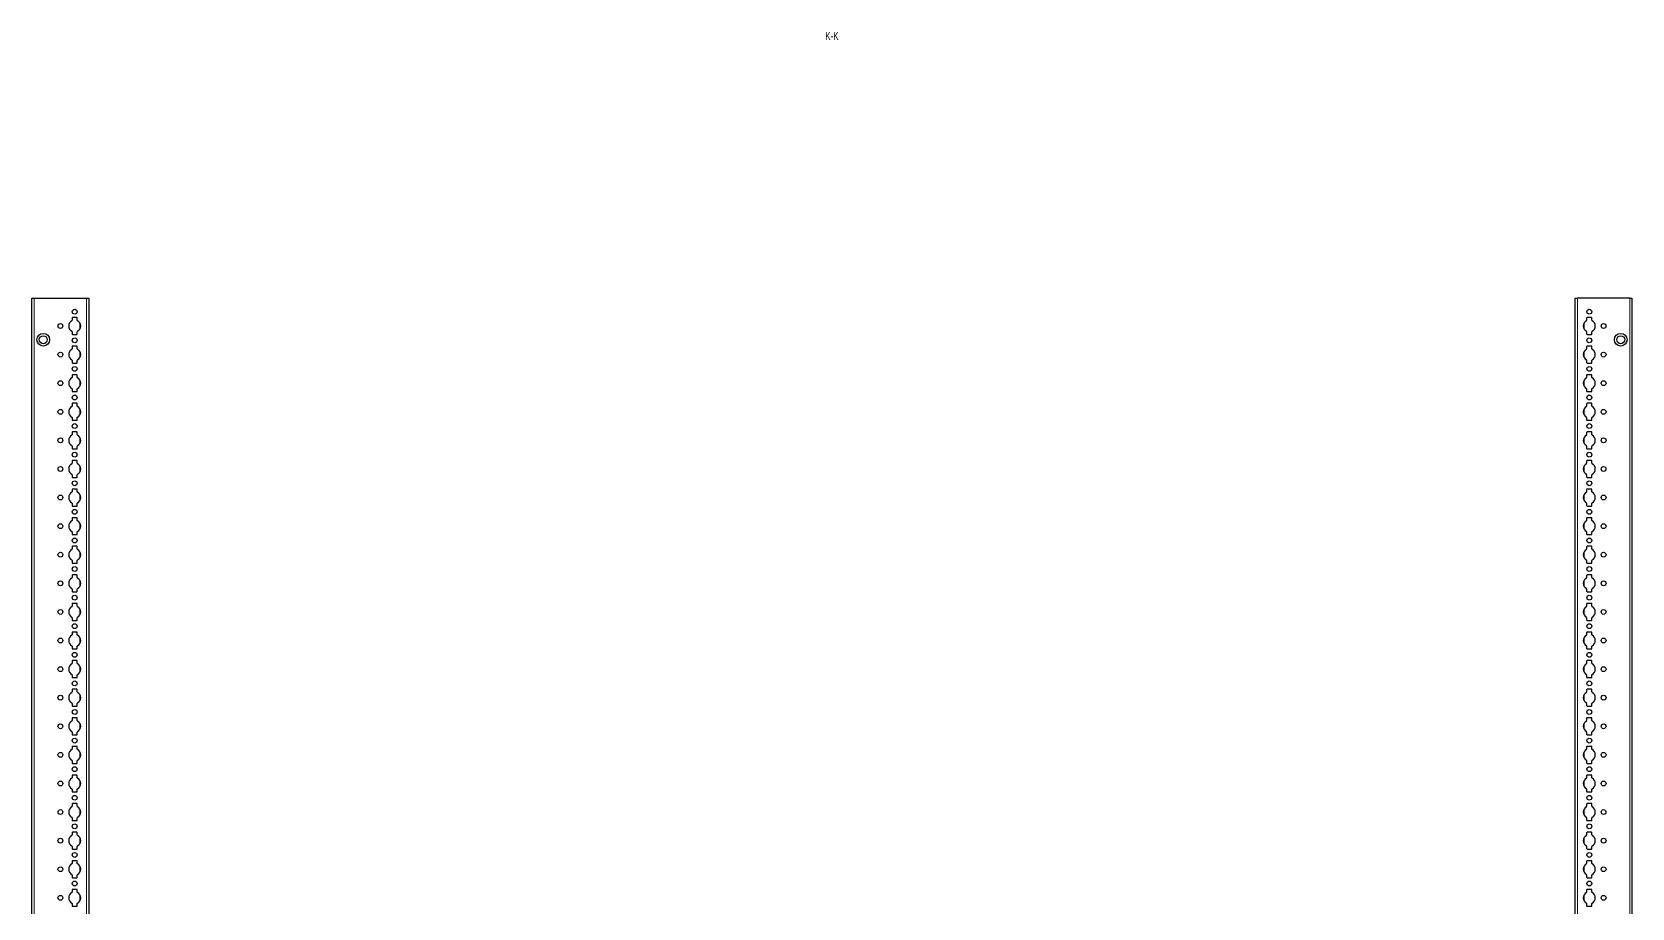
# Model space of a CAD drawing. Header units: millimetres. Extents: x -199 to 4815, y -1847 to 1507.
# Drawn here: x 3415 to 4815, y -86 to 680 of the extents above; entities that cross this region are included whole.
import ezdxf

# ---------------------------------------------------------------- set-up
doc = ezdxf.new("R2010")
doc.units = ezdxf.units.MM
doc.layers.add('FORMAT', color=7, linetype='Continuous')
doc.styles.add('SLDTEXTSTYLE0', font='TXT', dxfattribs={"width": 0.75})

msp = doc.modelspace()

# ---------------------------------------------------------------- linework, layer by layer
at = {"color": 7, "linetype": 'Continuous', "lineweight": 25}
for p, q in [((3415.14, -851.79), (3415.14, 447.21)), ((3415.14, 447.21), (3417.14, 447.21)), ((3417.14, 447.21), (3462.84, 447.21)), ((3462.84, 447.21), (3464.84, 447.21)), ((3464.84, 447.21), (3464.84, -851.79)), ((4764.84, -851.79), (4764.84, 447.21)), ((4764.84, 447.21), (4766.84, 447.21)), ((4812.54, 447.21), (4766.84, 447.21)), ((4812.54, 447.21), (4814.54, 447.21)), ((4814.54, 447.21), (4814.54, -851.79)), ((3450.19, 429.61), (3450.19, 427.73)), ((3454.29, 430.11), (3450.69, 430.11)), ((3454.79, 427.73), (3454.79, 429.61)), ((4774.89, 429.61), (4774.89, 427.73)), ((4778.99, 430.11), (4775.39, 430.11)), ((4779.49, 427.73), (4779.49, 429.61)), ((3450.19, 417.68), (3450.19, 415.81)), ((3450.69, 415.31), (3454.29, 415.31)), ((3454.79, 415.81), (3454.79, 417.68)), ((4774.89, 417.68), (4774.89, 415.81)), ((4775.39, 415.31), (4778.99, 415.31)), ((4779.49, 415.81), (4779.49, 417.68)), ((3450.19, 404.61), (3450.19, 402.73)), ((3450.19, 392.68), (3450.19, 390.81)), ((3454.29, 405.11), (3450.69, 405.11)), ((3454.79, 402.73), (3454.79, 404.61)), ((3454.79, 390.81), (3454.79, 392.68)), ((4774.89, 404.61), (4774.89, 402.73)), ((4774.89, 392.68), (4774.89, 390.81)), ((4778.99, 405.11), (4775.39, 405.11)), ((4779.49, 402.73), (4779.49, 404.61)), ((4779.49, 390.81), (4779.49, 392.68)), ((3450.19, 379.61), (3450.19, 377.73)), ((3450.69, 390.31), (3454.29, 390.31)), ((3454.29, 380.11), (3450.69, 380.11)), ((3454.79, 377.73), (3454.79, 379.61)), ((4774.89, 379.61), (4774.89, 377.73)), ((4775.39, 390.31), (4778.99, 390.31)), ((4778.99, 380.11), (4775.39, 380.11)), ((4779.49, 377.73), (4779.49, 379.61)), ((3450.19, 367.68), (3450.19, 365.81)), ((3450.69, 365.31), (3454.29, 365.31)), ((3454.79, 365.81), (3454.79, 367.68)), ((4774.89, 367.68), (4774.89, 365.81)), ((4775.39, 365.31), (4778.99, 365.31)), ((4779.49, 365.81), (4779.49, 367.68)), ((3450.19, 354.61), (3450.19, 352.73)), ((3454.29, 355.11), (3450.69, 355.11)), ((3454.79, 352.73), (3454.79, 354.61)), ((4774.89, 354.61), (4774.89, 352.73)), ((4778.99, 355.11), (4775.39, 355.11)), ((4779.49, 352.73), (4779.49, 354.61)), ((3450.19, 342.68), (3450.19, 340.81)), ((3450.69, 340.31), (3454.29, 340.31)), ((3454.79, 340.81), (3454.79, 342.68)), ((4774.89, 342.68), (4774.89, 340.81)), ((4775.39, 340.31), (4778.99, 340.31)), ((4779.49, 340.81), (4779.49, 342.68)), ((3450.19, 329.61), (3450.19, 327.73)), ((3454.29, 330.11), (3450.69, 330.11)), ((3454.79, 327.73), (3454.79, 329.61)), ((4774.89, 329.61), (4774.89, 327.73)), ((4778.99, 330.11), (4775.39, 330.11)), ((4779.49, 327.73), (4779.49, 329.61)), ((3450.19, 317.68), (3450.19, 315.81)), ((3450.69, 315.31), (3454.29, 315.31)), ((3454.79, 315.81), (3454.79, 317.68)), ((4774.89, 317.68), (4774.89, 315.81)), ((4775.39, 315.31), (4778.99, 315.31)), ((4779.49, 315.81), (4779.49, 317.68)), ((3450.19, 304.61), (3450.19, 302.73)), ((3454.29, 305.11), (3450.69, 305.11)), ((3454.79, 302.73), (3454.79, 304.61)), ((4774.89, 304.61), (4774.89, 302.73)), ((4778.99, 305.11), (4775.39, 305.11)), ((4779.49, 302.73), (4779.49, 304.61)), ((3450.19, 292.68), (3450.19, 290.81)), ((3450.69, 290.31), (3454.29, 290.31)), ((3454.29, 280.11), (3450.69, 280.11)), ((3454.79, 290.81), (3454.79, 292.68)), ((4774.89, 292.68), (4774.89, 290.81)), ((4775.39, 290.31), (4778.99, 290.31)), ((4778.99, 280.11), (4775.39, 280.11)), ((4779.49, 290.81), (4779.49, 292.68)), ((3450.19, 279.61), (3450.19, 277.73)), ((3450.19, 267.68), (3450.19, 265.81)), ((3454.79, 277.73), (3454.79, 279.61)), ((3454.79, 265.81), (3454.79, 267.68)), ((4774.89, 279.61), (4774.89, 277.73)), ((4774.89, 267.68), (4774.89, 265.81)), ((4779.49, 277.73), (4779.49, 279.61)), ((4779.49, 265.81), (4779.49, 267.68)), ((3450.19, 254.61), (3450.19, 252.73)), ((3450.69, 265.31), (3454.29, 265.31)), ((3454.29, 255.11), (3450.69, 255.11)), ((3454.79, 252.73), (3454.79, 254.61)), ((4774.89, 254.61), (4774.89, 252.73)), ((4775.39, 265.31), (4778.99, 265.31)), ((4778.99, 255.11), (4775.39, 255.11)), ((4779.49, 252.73), (4779.49, 254.61)), ((3450.19, 242.68), (3450.19, 240.81)), ((3450.69, 240.31), (3454.29, 240.31)), ((3454.79, 240.81), (3454.79, 242.68)), ((4774.89, 242.68), (4774.89, 240.81)), ((4775.39, 240.31), (4778.99, 240.31)), ((4779.49, 240.81), (4779.49, 242.68)), ((3450.19, 229.61), (3450.19, 227.73)), ((3454.29, 230.11), (3450.69, 230.11)), ((3454.79, 227.73), (3454.79, 229.61)), ((4774.89, 229.61), (4774.89, 227.73)), ((4778.99, 230.11), (4775.39, 230.11)), ((4779.49, 227.73), (4779.49, 229.61)), ((3450.19, 217.68), (3450.19, 215.81)), ((3450.69, 215.31), (3454.29, 215.31)), ((3454.79, 215.81), (3454.79, 217.68)), ((4774.89, 217.68), (4774.89, 215.81)), ((4775.39, 215.31), (4778.99, 215.31)), ((4779.49, 215.81), (4779.49, 217.68)), ((3450.19, 204.61), (3450.19, 202.73)), ((3454.29, 205.11), (3450.69, 205.11)), ((3454.79, 202.73), (3454.79, 204.61)), ((4774.89, 204.61), (4774.89, 202.73)), ((4778.99, 205.11), (4775.39, 205.11)), ((4779.49, 202.73), (4779.49, 204.61)), ((3450.19, 192.68), (3450.19, 190.81)), ((3450.69, 190.31), (3454.29, 190.31)), ((3454.79, 190.81), (3454.79, 192.68)), ((4774.89, 192.68), (4774.89, 190.81)), ((4775.39, 190.31), (4778.99, 190.31)), ((4779.49, 190.81), (4779.49, 192.68)), ((3450.19, 179.61), (3450.19, 177.73)), ((3454.29, 180.11), (3450.69, 180.11)), ((3454.79, 177.73), (3454.79, 179.61)), ((4774.89, 179.61), (4774.89, 177.73)), ((4778.99, 180.11), (4775.39, 180.11)), ((4779.49, 177.73), (4779.49, 179.61)), ((3450.19, 167.68), (3450.19, 165.81)), ((3450.19, 154.61), (3450.19, 152.73)), ((3450.69, 165.31), (3454.29, 165.31)), ((3454.29, 155.11), (3450.69, 155.11)), ((3454.79, 165.81), (3454.79, 167.68)), ((3454.79, 152.73), (3454.79, 154.61)), ((4774.89, 167.68), (4774.89, 165.81)), ((4774.89, 154.61), (4774.89, 152.73)), ((4775.39, 165.31), (4778.99, 165.31)), ((4778.99, 155.11), (4775.39, 155.11)), ((4779.49, 165.81), (4779.49, 167.68)), ((4779.49, 152.73), (4779.49, 154.61)), ((3450.19, 142.68), (3450.19, 140.81)), ((3450.69, 140.31), (3454.29, 140.31)), ((3454.79, 140.81), (3454.79, 142.68)), ((4774.89, 142.68), (4774.89, 140.81)), ((4775.39, 140.31), (4778.99, 140.31)), ((4779.49, 140.81), (4779.49, 142.68)), ((3450.19, 129.61), (3450.19, 127.73)), ((3454.29, 130.11), (3450.69, 130.11)), ((3454.79, 127.73), (3454.79, 129.61)), ((4774.89, 129.61), (4774.89, 127.73)), ((4778.99, 130.11), (4775.39, 130.11)), ((4779.49, 127.73), (4779.49, 129.61)), ((3450.19, 117.68), (3450.19, 115.81)), ((3450.69, 115.31), (3454.29, 115.31)), ((3454.79, 115.81), (3454.79, 117.68)), ((4774.89, 117.68), (4774.89, 115.81)), ((4775.39, 115.31), (4778.99, 115.31)), ((4779.49, 115.81), (4779.49, 117.68)), ((3450.19, 104.61), (3450.19, 102.73)), ((3454.29, 105.11), (3450.69, 105.11)), ((3454.79, 102.73), (3454.79, 104.61)), ((4774.89, 104.61), (4774.89, 102.73)), ((4778.99, 105.11), (4775.39, 105.11)), ((4779.49, 102.73), (4779.49, 104.61)), ((3450.19, 92.68), (3450.19, 90.81)), ((3450.69, 90.31), (3454.29, 90.31)), ((3454.79, 90.81), (3454.79, 92.68)), ((4774.89, 92.68), (4774.89, 90.81)), ((4775.39, 90.31), (4778.99, 90.31)), ((4779.49, 90.81), (4779.49, 92.68)), ((3450.19, 79.61), (3450.19, 77.73)), ((3454.29, 80.11), (3450.69, 80.11)), ((3454.79, 77.73), (3454.79, 79.61)), ((4774.89, 79.61), (4774.89, 77.73)), ((4778.99, 80.11), (4775.39, 80.11)), ((4779.49, 77.73), (4779.49, 79.61)), ((3450.19, 67.68), (3450.19, 65.81)), ((3450.69, 65.31), (3454.29, 65.31)), ((3454.79, 65.81), (3454.79, 67.68)), ((4774.89, 67.68), (4774.89, 65.81)), ((4775.39, 65.31), (4778.99, 65.31)), ((4779.49, 65.81), (4779.49, 67.68)), ((3450.19, 54.61), (3450.19, 52.73)), ((3450.19, 42.68), (3450.19, 40.81)), ((3454.29, 55.11), (3450.69, 55.11)), ((3454.79, 52.73), (3454.79, 54.61)), ((3454.79, 40.81), (3454.79, 42.68)), ((4774.89, 54.61), (4774.89, 52.73)), ((4774.89, 42.68), (4774.89, 40.81)), ((4778.99, 55.11), (4775.39, 55.11)), ((4779.49, 52.73), (4779.49, 54.61)), ((4779.49, 40.81), (4779.49, 42.68)), ((3450.19, 29.61), (3450.19, 27.73)), ((3450.69, 40.31), (3454.29, 40.31)), ((3454.29, 30.11), (3450.69, 30.11)), ((3454.79, 27.73), (3454.79, 29.61)), ((4774.89, 29.61), (4774.89, 27.73)), ((4775.39, 40.31), (4778.99, 40.31)), ((4778.99, 30.11), (4775.39, 30.11)), ((4779.49, 27.73), (4779.49, 29.61)), ((3450.19, 17.68), (3450.19, 15.81)), ((3450.69, 15.31), (3454.29, 15.31)), ((3454.79, 15.81), (3454.79, 17.68)), ((4774.89, 17.68), (4774.89, 15.81)), ((4775.39, 15.31), (4778.99, 15.31)), ((4779.49, 15.81), (4779.49, 17.68)), ((3450.19, 4.61), (3450.19, 2.73)), ((3454.29, 5.11), (3450.69, 5.11)), ((3454.79, 2.73), (3454.79, 4.61)), ((4774.89, 4.61), (4774.89, 2.73)), ((4778.99, 5.11), (4775.39, 5.11)), ((4779.49, 2.73), (4779.49, 4.61)), ((3450.19, -7.32), (3450.19, -9.19)), ((3450.69, -9.69), (3454.29, -9.69)), ((3454.79, -9.19), (3454.79, -7.32)), ((4774.89, -7.32), (4774.89, -9.19)), ((4775.39, -9.69), (4778.99, -9.69)), ((4779.49, -9.19), (4779.49, -7.32)), ((3450.19, -20.39), (3450.19, -22.27)), ((3454.29, -19.89), (3450.69, -19.89)), ((3454.79, -22.27), (3454.79, -20.39)), ((4774.89, -20.39), (4774.89, -22.27)), ((4778.99, -19.89), (4775.39, -19.89)), ((4779.49, -22.27), (4779.49, -20.39)), ((3450.19, -32.32), (3450.19, -34.19)), ((3450.69, -34.69), (3454.29, -34.69)), ((3454.79, -34.19), (3454.79, -32.32)), ((4774.89, -32.32), (4774.89, -34.19)), ((4775.39, -34.69), (4778.99, -34.69)), ((4779.49, -34.19), (4779.49, -32.32)), ((3450.19, -45.39), (3450.19, -47.27)), ((3454.29, -44.89), (3450.69, -44.89)), ((3454.79, -47.27), (3454.79, -45.39)), ((4774.89, -45.39), (4774.89, -47.27)), ((4778.99, -44.89), (4775.39, -44.89)), ((4779.49, -47.27), (4779.49, -45.39)), ((3450.19, -57.32), (3450.19, -59.19)), ((3450.69, -59.69), (3454.29, -59.69)), ((3454.29, -69.89), (3450.69, -69.89)), ((3454.79, -59.19), (3454.79, -57.32)), ((4774.89, -57.32), (4774.89, -59.19)), ((4775.39, -59.69), (4778.99, -59.69)), ((4778.99, -69.89), (4775.39, -69.89)), ((4779.49, -59.19), (4779.49, -57.32)), ((3450.19, -70.39), (3450.19, -72.27)), ((3450.19, -82.32), (3450.19, -84.19)), ((3454.79, -72.27), (3454.79, -70.39)), ((3454.79, -84.19), (3454.79, -82.32)), ((4774.89, -70.39), (4774.89, -72.27)), ((4774.89, -82.32), (4774.89, -84.19)), ((4779.49, -72.27), (4779.49, -70.39)), ((4779.49, -84.19), (4779.49, -82.32)), ((3450.69, -84.69), (3454.29, -84.69)), ((4775.39, -84.69), (4778.99, -84.69))]:
    msp.add_line(p, q, dxfattribs=at)
at = {"color": 8, "linetype": 'Continuous', "lineweight": 18}
for p, q in [((3417.14, 447.21), (3417.14, -851.79)), ((3462.84, -851.79), (3462.84, 447.21)), ((4766.84, 447.21), (4766.84, -851.79)), ((4812.54, -851.79), (4812.54, 447.21)), ((3456.99, 420), (3456.99, 425.41)), ((4772.69, 425.41), (4772.69, 420)), ((3456.99, 395), (3456.99, 400.41)), ((4772.69, 400.41), (4772.69, 395)), ((3456.99, 370), (3456.99, 375.41)), ((4772.69, 375.41), (4772.69, 370)), ((3456.99, 345), (3456.99, 350.41)), ((4772.69, 350.41), (4772.69, 345)), ((3456.99, 320), (3456.99, 325.41)), ((4772.69, 325.41), (4772.69, 320)), ((3456.99, 295), (3456.99, 300.41)), ((4772.69, 300.41), (4772.69, 295)), ((3456.99, 270), (3456.99, 275.41)), ((4772.69, 275.41), (4772.69, 270)), ((3456.99, 245), (3456.99, 250.41)), ((4772.69, 250.41), (4772.69, 245)), ((3456.99, 220), (3456.99, 225.41)), ((4772.69, 225.41), (4772.69, 220)), ((3456.99, 195), (3456.99, 200.41)), ((4772.69, 200.41), (4772.69, 195)), ((3456.99, 170), (3456.99, 175.41)), ((4772.69, 175.41), (4772.69, 170)), ((3456.99, 145), (3456.99, 150.41)), ((4772.69, 150.41), (4772.69, 145)), ((3456.99, 120), (3456.99, 125.41)), ((4772.69, 125.41), (4772.69, 120)), ((3456.99, 95), (3456.99, 100.41)), ((4772.69, 100.41), (4772.69, 95)), ((3456.99, 70), (3456.99, 75.41)), ((4772.69, 75.41), (4772.69, 70)), ((3456.99, 45), (3456.99, 50.41)), ((4772.69, 50.41), (4772.69, 45)), ((3456.99, 20), (3456.99, 25.41)), ((4772.69, 25.41), (4772.69, 20)), ((3456.99, -5), (3456.99, 0.41)), ((4772.69, 0.41), (4772.69, -5)), ((3456.99, -30), (3456.99, -24.59)), ((4772.69, -24.59), (4772.69, -30)), ((3456.99, -55), (3456.99, -49.59)), ((4772.69, -49.59), (4772.69, -55)), ((3456.99, -80), (3456.99, -74.59)), ((4772.69, -74.59), (4772.69, -80))]:
    msp.add_line(p, q, dxfattribs=at)
at = {"color": 7, "linetype": 'Continuous', "lineweight": 25}
for centre, radius in [((3452.49, 435.21), 2.12), ((4777.19, 435.21), 2.12), ((3439.99, 422.71), 2.12), ((4789.69, 422.71), 2.12), ((3424.99, 410.71), 5.5), ((3424.99, 410.71), 3.5), ((3452.49, 410.21), 2.12), ((4777.19, 410.21), 2.12), ((4804.69, 410.71), 5.5), ((4804.69, 410.71), 3.5), ((3439.99, 397.71), 2.12), ((4789.69, 397.71), 2.12), ((3452.49, 385.21), 2.12), ((4777.19, 385.21), 2.12), ((3439.99, 372.71), 2.12), ((4789.69, 372.71), 2.12), ((3452.49, 360.21), 2.12), ((4777.19, 360.21), 2.12), ((3439.99, 347.71), 2.12), ((3452.49, 335.21), 2.12), ((4777.19, 335.21), 2.12), ((4789.69, 347.71), 2.12), ((3439.99, 322.71), 2.12), ((4789.69, 322.71), 2.12), ((3452.49, 310.21), 2.12), ((4777.19, 310.21), 2.12), ((3439.99, 297.71), 2.12), ((4789.69, 297.71), 2.12), ((3452.49, 285.21), 2.12), ((4777.19, 285.21), 2.12), ((3439.99, 272.71), 2.12), ((4789.69, 272.71), 2.12), ((3452.49, 260.21), 2.12), ((4777.19, 260.21), 2.12), ((3439.99, 247.71), 2.12), ((4789.69, 247.71), 2.12), ((3439.99, 222.71), 2.12), ((3452.49, 235.21), 2.12), ((4777.19, 235.21), 2.12), ((4789.69, 222.71), 2.12), ((3452.49, 210.21), 2.12), ((4777.19, 210.21), 2.12), ((3439.99, 197.71), 2.12), ((4789.69, 197.71), 2.12), ((3452.49, 185.21), 2.12), ((4777.19, 185.21), 2.12), ((3439.99, 172.71), 2.12), ((4789.69, 172.71), 2.12), ((3452.49, 160.21), 2.12), ((4777.19, 160.21), 2.12), ((3439.99, 147.71), 2.12), ((4789.69, 147.71), 2.12), ((3452.49, 135.21), 2.12), ((4777.19, 135.21), 2.12), ((3439.99, 122.71), 2.12), ((3452.49, 110.21), 2.12), ((4777.19, 110.21), 2.12), ((4789.69, 122.71), 2.12), ((3439.99, 97.71), 2.12), ((4789.69, 97.71), 2.12), ((3452.49, 85.21), 2.12), ((4777.19, 85.21), 2.12), ((3439.99, 72.71), 2.12), ((4789.69, 72.71), 2.12), ((3452.49, 60.21), 2.12), ((4777.19, 60.21), 2.12), ((3439.99, 47.71), 2.12), ((4789.69, 47.71), 2.12), ((3452.49, 35.21), 2.12), ((4777.19, 35.21), 2.12), ((3439.99, 22.71), 2.12), ((4789.69, 22.71), 2.12), ((3452.49, 10.21), 2.12), ((4777.19, 10.21), 2.12), ((3439.99, -2.29), 2.12), ((3452.49, -14.79), 2.12), ((4777.19, -14.79), 2.12), ((4789.69, -2.29), 2.12), ((3439.99, -27.29), 2.12), ((4789.69, -27.29), 2.12), ((3452.49, -39.79), 2.12), ((4777.19, -39.79), 2.12), ((3439.99, -52.29), 2.12), ((4789.69, -52.29), 2.12), ((3452.49, -64.79), 2.12), ((4777.19, -64.79), 2.12), ((3439.99, -77.29), 2.12), ((4789.69, -77.29), 2.12)]:
    msp.add_circle(centre, radius, dxfattribs=at)
for centre, radius, start, end in [((3452.49, 422.71), 5.25, 119.14074, 240.85926), ((3449.69, 427.73), 0.5, 299.14074, 0), ((3450.69, 429.61), 0.5, 90, 180), ((3454.29, 429.61), 0.5, 0, 90), ((3455.29, 427.73), 0.5, 180, 240.85926), ((3452.49, 422.71), 5.25, 299.14074, 60.85926), ((4777.19, 422.71), 5.25, 119.14074, 240.85926), ((4774.39, 427.73), 0.5, 299.14074, 0), ((4775.39, 429.61), 0.5, 90, 180), ((4778.99, 429.61), 0.5, 360, 90), ((4779.99, 427.73), 0.5, 180, 240.85926), ((4777.19, 422.71), 5.25, 299.14074, 60.85926), ((3449.69, 417.68), 0.5, 0, 60.85926), ((3450.69, 415.81), 0.5, 180, 270), ((3454.29, 415.81), 0.5, 270, 0), ((3455.29, 417.68), 0.5, 119.14074, 180), ((4774.39, 417.68), 0.5, 0, 60.85926), ((4775.39, 415.81), 0.5, 180, 270), ((4778.99, 415.81), 0.5, 270, 0), ((4779.99, 417.68), 0.5, 119.14074, 180), ((3452.49, 397.71), 5.25, 119.14074, 240.85926), ((3449.69, 402.73), 0.5, 299.14074, 0), ((3449.69, 392.68), 0.5, 0, 60.85926), ((3450.69, 404.61), 0.5, 90, 180), ((3454.29, 404.61), 0.5, 0, 90), ((3455.29, 402.73), 0.5, 180, 240.85926), ((3455.29, 392.68), 0.5, 119.14074, 180), ((3452.49, 397.71), 5.25, 299.14074, 60.85926), ((4777.19, 397.71), 5.25, 119.14074, 240.85926), ((4774.39, 402.73), 0.5, 299.14074, 0), ((4774.39, 392.68), 0.5, 0, 60.85926), ((4775.39, 404.61), 0.5, 90, 180), ((4778.99, 404.61), 0.5, 0, 90), ((4779.99, 402.73), 0.5, 180, 240.85926), ((4779.99, 392.68), 0.5, 119.14074, 180), ((4777.19, 397.71), 5.25, 299.14074, 60.85926), ((3450.69, 390.81), 0.5, 180, 270), ((3450.69, 379.61), 0.5, 90, 180), ((3454.29, 390.81), 0.5, 270, 0), ((3454.29, 379.61), 0.5, 0, 90), ((4775.39, 390.81), 0.5, 180, 270), ((4775.39, 379.61), 0.5, 90, 180), ((4778.99, 390.81), 0.5, 270, 0), ((4778.99, 379.61), 0.5, 0, 90), ((3452.49, 372.71), 5.25, 119.14074, 240.85926), ((3449.69, 377.73), 0.5, 299.14074, 0), ((3449.69, 367.68), 0.5, 0, 60.85926), ((3450.69, 365.81), 0.5, 180, 270), ((3454.29, 365.81), 0.5, 270, 0), ((3455.29, 377.73), 0.5, 180, 240.85926), ((3455.29, 367.68), 0.5, 119.14074, 180), ((3452.49, 372.71), 5.25, 299.14074, 60.85926), ((4777.19, 372.71), 5.25, 119.14074, 240.85926), ((4774.39, 377.73), 0.5, 299.14074, 0), ((4774.39, 367.68), 0.5, 0, 60.85926), ((4775.39, 365.81), 0.5, 180, 270), ((4778.99, 365.81), 0.5, 270, 0), ((4779.99, 377.73), 0.5, 180, 240.85926), ((4779.99, 367.68), 0.5, 119.14074, 180), ((4777.19, 372.71), 5.25, 299.14074, 60.85926), ((3452.49, 347.71), 5.25, 119.14074, 240.85926), ((3449.69, 352.73), 0.5, 299.14074, 0), ((3450.69, 354.61), 0.5, 90, 180), ((3454.29, 354.61), 0.5, 0, 90), ((3455.29, 352.73), 0.5, 180, 240.85926), ((3452.49, 347.71), 5.25, 299.14074, 60.85926), ((4777.19, 347.71), 5.25, 119.14074, 240.85926), ((4774.39, 352.73), 0.5, 299.14074, 0), ((4775.39, 354.61), 0.5, 90, 180), ((4778.99, 354.61), 0.5, 0, 90), ((4779.99, 352.73), 0.5, 180, 240.85926), ((4777.19, 347.71), 5.25, 299.14074, 60.85926), ((3449.69, 342.68), 0.5, 0, 60.85926), ((3450.69, 340.81), 0.5, 180, 270), ((3454.29, 340.81), 0.5, 270, 0), ((3455.29, 342.68), 0.5, 119.14074, 180), ((4774.39, 342.68), 0.5, 0, 60.85926), ((4775.39, 340.81), 0.5, 180, 270), ((4778.99, 340.81), 0.5, 270, 0), ((4779.99, 342.68), 0.5, 119.14074, 180), ((3452.49, 322.71), 5.25, 119.14074, 240.85926), ((3449.69, 327.73), 0.5, 299.14074, 0), ((3450.69, 329.61), 0.5, 90, 180), ((3454.29, 329.61), 0.5, 0, 90), ((3455.29, 327.73), 0.5, 180, 240.85926), ((3452.49, 322.71), 5.25, 299.14074, 60.85926), ((4777.19, 322.71), 5.25, 119.14074, 240.85926), ((4774.39, 327.73), 0.5, 299.14074, 0), ((4775.39, 329.61), 0.5, 90, 180), ((4778.99, 329.61), 0.5, 0, 90), ((4779.99, 327.73), 0.5, 180, 240.85926), ((4777.19, 322.71), 5.25, 299.14074, 60.85926), ((3449.69, 317.68), 0.5, 0, 60.85926), ((3450.69, 315.81), 0.5, 180, 270), ((3454.29, 315.81), 0.5, 270, 0), ((3455.29, 317.68), 0.5, 119.14074, 180), ((4774.39, 317.68), 0.5, 0, 60.85926), ((4775.39, 315.81), 0.5, 180, 270), ((4778.99, 315.81), 0.5, 270, 0), ((4779.99, 317.68), 0.5, 119.14074, 180), ((3452.49, 297.71), 5.25, 119.14074, 240.85926), ((3449.69, 302.73), 0.5, 299.14074, 0), ((3450.69, 304.61), 0.5, 90, 180), ((3454.29, 304.61), 0.5, 0, 90), ((3455.29, 302.73), 0.5, 180, 240.85926), ((3452.49, 297.71), 5.25, 299.14074, 60.85926), ((4777.19, 297.71), 5.25, 119.14074, 240.85926), ((4774.39, 302.73), 0.5, 299.14074, 0), ((4775.39, 304.61), 0.5, 90, 180), ((4778.99, 304.61), 0.5, 0, 90), ((4779.99, 302.73), 0.5, 180, 240.85926), ((4777.19, 297.71), 5.25, 299.14074, 60.85926), ((3449.69, 292.68), 0.5, 0, 60.85926), ((3450.69, 290.81), 0.5, 180, 270), ((3450.69, 279.61), 0.5, 90, 180), ((3454.29, 290.81), 0.5, 270, 0), ((3454.29, 279.61), 0.5, 0, 90), ((3455.29, 292.68), 0.5, 119.14074, 180), ((4774.39, 292.68), 0.5, 0, 60.85926), ((4775.39, 290.81), 0.5, 180, 270), ((4775.39, 279.61), 0.5, 90, 180), ((4778.99, 290.81), 0.5, 270, 0), ((4778.99, 279.61), 0.5, 0, 90), ((4779.99, 292.68), 0.5, 119.14074, 180), ((3452.49, 272.71), 5.25, 119.14074, 240.85926), ((3449.69, 277.73), 0.5, 299.14074, 0), ((3449.69, 267.68), 0.5, 0, 60.85926), ((3455.29, 277.73), 0.5, 180, 240.85926), ((3455.29, 267.68), 0.5, 119.14074, 180), ((3452.49, 272.71), 5.25, 299.14074, 60.85926), ((4777.19, 272.71), 5.25, 119.14074, 240.85926), ((4774.39, 277.73), 0.5, 299.14074, 0), ((4774.39, 267.68), 0.5, 0, 60.85926), ((4779.99, 277.73), 0.5, 180, 240.85926), ((4779.99, 267.68), 0.5, 119.14074, 180), ((4777.19, 272.71), 5.25, 299.14074, 60.85926), ((3452.49, 247.71), 5.25, 119.14074, 240.85926), ((3449.69, 252.73), 0.5, 299.14074, 0), ((3450.69, 265.81), 0.5, 180, 270), ((3450.69, 254.61), 0.5, 90, 180), ((3454.29, 265.81), 0.5, 270, 0), ((3454.29, 254.61), 0.5, 0, 90), ((3455.29, 252.73), 0.5, 180, 240.85926), ((3452.49, 247.71), 5.25, 299.14074, 60.85926), ((4777.19, 247.71), 5.25, 119.14074, 240.85926), ((4774.39, 252.73), 0.5, 299.14074, 0), ((4775.39, 265.81), 0.5, 180, 270), ((4775.39, 254.61), 0.5, 90, 180), ((4778.99, 265.81), 0.5, 270, 0), ((4778.99, 254.61), 0.5, 0, 90), ((4779.99, 252.73), 0.5, 180, 240.85926), ((4777.19, 247.71), 5.25, 299.14074, 60.85926), ((3449.69, 242.68), 0.5, 0, 60.85926), ((3450.69, 240.81), 0.5, 180, 270), ((3454.29, 240.81), 0.5, 270, 0), ((3455.29, 242.68), 0.5, 119.14074, 180), ((4774.39, 242.68), 0.5, 0, 60.85926), ((4775.39, 240.81), 0.5, 180, 270), ((4778.99, 240.81), 0.5, 270, 0), ((4779.99, 242.68), 0.5, 119.14074, 180), ((3452.49, 222.71), 5.25, 119.14074, 240.85926), ((3449.69, 227.73), 0.5, 299.14074, 0), ((3450.69, 229.61), 0.5, 90, 180), ((3454.29, 229.61), 0.5, 0, 90), ((3455.29, 227.73), 0.5, 180, 240.85926), ((3452.49, 222.71), 5.25, 299.14074, 60.85926), ((4777.19, 222.71), 5.25, 119.14074, 240.85926), ((4774.39, 227.73), 0.5, 299.14074, 0), ((4775.39, 229.61), 0.5, 90, 180), ((4778.99, 229.61), 0.5, 0, 90), ((4779.99, 227.73), 0.5, 180, 240.85926), ((4777.19, 222.71), 5.25, 299.14074, 60.85926), ((3449.69, 217.68), 0.5, 0, 60.85926), ((3450.69, 215.81), 0.5, 180, 270), ((3454.29, 215.81), 0.5, 270, 0), ((3455.29, 217.68), 0.5, 119.14074, 180), ((4774.39, 217.68), 0.5, 0, 60.85926), ((4775.39, 215.81), 0.5, 180, 270), ((4778.99, 215.81), 0.5, 270, 0), ((4779.99, 217.68), 0.5, 119.14074, 180), ((3452.49, 197.71), 5.25, 119.14074, 240.85926), ((3449.69, 202.73), 0.5, 299.14074, 0), ((3450.69, 204.61), 0.5, 90, 180), ((3454.29, 204.61), 0.5, 0, 90), ((3455.29, 202.73), 0.5, 180, 240.85926), ((3452.49, 197.71), 5.25, 299.14074, 60.85926), ((4777.19, 197.71), 5.25, 119.14074, 240.85926), ((4774.39, 202.73), 0.5, 299.14074, 0), ((4775.39, 204.61), 0.5, 90, 180), ((4778.99, 204.61), 0.5, 0, 90), ((4779.99, 202.73), 0.5, 180, 240.85926), ((4777.19, 197.71), 5.25, 299.14074, 60.85926), ((3449.69, 192.68), 0.5, 0, 60.85926), ((3450.69, 190.81), 0.5, 180, 270), ((3454.29, 190.81), 0.5, 270, 0), ((3455.29, 192.68), 0.5, 119.14074, 180), ((4774.39, 192.68), 0.5, 0, 60.85926), ((4775.39, 190.81), 0.5, 180, 270), ((4778.99, 190.81), 0.5, 270, 0), ((4779.99, 192.68), 0.5, 119.14074, 180), ((3452.49, 172.71), 5.25, 119.14074, 240.85926), ((3449.69, 177.73), 0.5, 299.14074, 0), ((3449.69, 167.68), 0.5, 0, 60.85926), ((3450.69, 179.61), 0.5, 90, 180), ((3454.29, 179.61), 0.5, 360, 90), ((3455.29, 177.73), 0.5, 180, 240.85926), ((3455.29, 167.68), 0.5, 119.14074, 180), ((3452.49, 172.71), 5.25, 299.14074, 60.85926), ((4777.19, 172.71), 5.25, 119.14074, 240.85926), ((4774.39, 177.73), 0.5, 299.14074, 0), ((4774.39, 167.68), 0.5, 0, 60.85926), ((4775.39, 179.61), 0.5, 90, 180), ((4778.99, 179.61), 0.5, 0, 90), ((4779.99, 177.73), 0.5, 180, 240.85926), ((4779.99, 167.68), 0.5, 119.14074, 180), ((4777.19, 172.71), 5.25, 299.14074, 60.85926), ((3450.69, 165.81), 0.5, 180, 270), ((3450.69, 154.61), 0.5, 90, 180), ((3454.29, 165.81), 0.5, 270, 0), ((3454.29, 154.61), 0.5, 360, 90), ((4775.39, 165.81), 0.5, 180, 270), ((4775.39, 154.61), 0.5, 90, 180), ((4778.99, 165.81), 0.5, 270, 0), ((4778.99, 154.61), 0.5, 0, 90), ((3452.49, 147.71), 5.25, 119.14074, 240.85926), ((3449.69, 152.73), 0.5, 299.14074, 0), ((3449.69, 142.68), 0.5, 0, 60.85926), ((3450.69, 140.81), 0.5, 180, 270), ((3454.29, 140.81), 0.5, 270, 0), ((3455.29, 152.73), 0.5, 180, 240.85926), ((3455.29, 142.68), 0.5, 119.14074, 180), ((3452.49, 147.71), 5.25, 299.14074, 60.85926), ((4777.19, 147.71), 5.25, 119.14074, 240.85926), ((4774.39, 152.73), 0.5, 299.14074, 0), ((4774.39, 142.68), 0.5, 0, 60.85926), ((4775.39, 140.81), 0.5, 180, 270), ((4778.99, 140.81), 0.5, 270, 0), ((4779.99, 152.73), 0.5, 180, 240.85926), ((4779.99, 142.68), 0.5, 119.14074, 180), ((4777.19, 147.71), 5.25, 299.14074, 60.85926), ((3452.49, 122.71), 5.25, 119.14074, 240.85926), ((3449.69, 127.73), 0.5, 299.14074, 0), ((3450.69, 129.61), 0.5, 90, 180), ((3454.29, 129.61), 0.5, 0, 90), ((3455.29, 127.73), 0.5, 180, 240.85926), ((3452.49, 122.71), 5.25, 299.14074, 60.85926), ((4777.19, 122.71), 5.25, 119.14074, 240.85926), ((4774.39, 127.73), 0.5, 299.14074, 0), ((4775.39, 129.61), 0.5, 90, 180), ((4778.99, 129.61), 0.5, 0, 90), ((4779.99, 127.73), 0.5, 180, 240.85926), ((4777.19, 122.71), 5.25, 299.14074, 60.85926), ((3449.69, 117.68), 0.5, 0, 60.85926), ((3450.69, 115.81), 0.5, 180, 270), ((3454.29, 115.81), 0.5, 270, 0), ((3455.29, 117.68), 0.5, 119.14074, 180), ((4774.39, 117.68), 0.5, 0, 60.85926), ((4775.39, 115.81), 0.5, 180, 270), ((4778.99, 115.81), 0.5, 270, 0), ((4779.99, 117.68), 0.5, 119.14074, 180), ((3452.49, 97.71), 5.25, 119.14074, 240.85926), ((3449.69, 102.73), 0.5, 299.14074, 0), ((3450.69, 104.61), 0.5, 90, 180), ((3454.29, 104.61), 0.5, 0, 90), ((3455.29, 102.73), 0.5, 180, 240.85926), ((3452.49, 97.71), 5.25, 299.14074, 60.85926), ((4777.19, 97.71), 5.25, 119.14074, 240.85926), ((4774.39, 102.73), 0.5, 299.14074, 0), ((4775.39, 104.61), 0.5, 90, 180), ((4778.99, 104.61), 0.5, 0, 90), ((4779.99, 102.73), 0.5, 180, 240.85926), ((4777.19, 97.71), 5.25, 299.14074, 60.85926), ((3449.69, 92.68), 0.5, 0, 60.85926), ((3450.69, 90.81), 0.5, 180, 270), ((3454.29, 90.81), 0.5, 270, 0), ((3455.29, 92.68), 0.5, 119.14074, 180), ((4774.39, 92.68), 0.5, 0, 60.85926), ((4775.39, 90.81), 0.5, 180, 270), ((4778.99, 90.81), 0.5, 270, 0), ((4779.99, 92.68), 0.5, 119.14074, 180), ((3452.49, 72.71), 5.25, 119.14074, 240.85926), ((3449.69, 77.73), 0.5, 299.14074, 0), ((3450.69, 79.61), 0.5, 90, 180), ((3454.29, 79.61), 0.5, 0, 90), ((3455.29, 77.73), 0.5, 180, 240.85926), ((3452.49, 72.71), 5.25, 299.14074, 60.85926), ((4777.19, 72.71), 5.25, 119.14074, 240.85926), ((4774.39, 77.73), 0.5, 299.14074, 0), ((4775.39, 79.61), 0.5, 90, 180), ((4778.99, 79.61), 0.5, 0, 90), ((4779.99, 77.73), 0.5, 180, 240.85926), ((4777.19, 72.71), 5.25, 299.14074, 60.85926), ((3449.69, 67.68), 0.5, 0, 60.85926), ((3450.69, 65.81), 0.5, 180, 270), ((3454.29, 65.81), 0.5, 270, 0), ((3455.29, 67.68), 0.5, 119.14074, 180), ((4774.39, 67.68), 0.5, 0, 60.85926), ((4775.39, 65.81), 0.5, 180, 270), ((4778.99, 65.81), 0.5, 270, 0), ((4779.99, 67.68), 0.5, 119.14074, 180), ((3452.49, 47.71), 5.25, 119.14074, 240.85926), ((3449.69, 52.73), 0.5, 299.14074, 0), ((3449.69, 42.68), 0.5, 0, 60.85926), ((3450.69, 54.61), 0.5, 90, 180), ((3454.29, 54.61), 0.5, 0, 90), ((3455.29, 52.73), 0.5, 180, 240.85926), ((3455.29, 42.68), 0.5, 119.14074, 180), ((3452.49, 47.71), 5.25, 299.14074, 60.85926), ((4777.19, 47.71), 5.25, 119.14074, 240.85926), ((4774.39, 52.73), 0.5, 299.14074, 0), ((4774.39, 42.68), 0.5, 0, 60.85926), ((4775.39, 54.61), 0.5, 90, 180), ((4778.99, 54.61), 0.5, 0, 90), ((4779.99, 52.73), 0.5, 180, 240.85926), ((4779.99, 42.68), 0.5, 119.14074, 180), ((4777.19, 47.71), 5.25, 299.14074, 60.85926), ((3450.69, 40.81), 0.5, 180, 270), ((3450.69, 29.61), 0.5, 90, 180), ((3454.29, 40.81), 0.5, 270, 0), ((3454.29, 29.61), 0.5, 0, 90), ((4775.39, 40.81), 0.5, 180, 270), ((4775.39, 29.61), 0.5, 90, 180), ((4778.99, 40.81), 0.5, 270, 0), ((4778.99, 29.61), 0.5, 0, 90), ((3452.49, 22.71), 5.25, 119.14074, 240.85926), ((3449.69, 27.73), 0.5, 299.14074, 0), ((3449.69, 17.68), 0.5, 0, 60.85926), ((3450.69, 15.81), 0.5, 180, 270), ((3454.29, 15.81), 0.5, 270, 0), ((3455.29, 27.73), 0.5, 180, 240.85926), ((3455.29, 17.68), 0.5, 119.14074, 180), ((3452.49, 22.71), 5.25, 299.14074, 60.85926), ((4777.19, 22.71), 5.25, 119.14074, 240.85926), ((4774.39, 27.73), 0.5, 299.14074, 0), ((4774.39, 17.68), 0.5, 0, 60.85926), ((4775.39, 15.81), 0.5, 180, 270), ((4778.99, 15.81), 0.5, 270, 0), ((4779.99, 27.73), 0.5, 180, 240.85926), ((4779.99, 17.68), 0.5, 119.14074, 180), ((4777.19, 22.71), 5.25, 299.14074, 60.85926), ((3452.49, -2.29), 5.25, 119.14074, 240.85926), ((3449.69, 2.73), 0.5, 299.14074, 0), ((3450.69, 4.61), 0.5, 90, 180), ((3454.29, 4.61), 0.5, 0, 90), ((3455.29, 2.73), 0.5, 180, 240.85926), ((3452.49, -2.29), 5.25, 299.14074, 60.85926), ((4777.19, -2.29), 5.25, 119.14074, 240.85926), ((4774.39, 2.73), 0.5, 299.14074, 0), ((4775.39, 4.61), 0.5, 90, 180), ((4778.99, 4.61), 0.5, 0, 90), ((4779.99, 2.73), 0.5, 180, 240.85926), ((4777.19, -2.29), 5.25, 299.14074, 60.85926), ((3449.69, -7.32), 0.5, 0, 60.85926), ((3450.69, -9.19), 0.5, 180, 270), ((3454.29, -9.19), 0.5, 270, 0), ((3455.29, -7.32), 0.5, 119.14074, 180), ((4774.39, -7.32), 0.5, 0, 60.85926), ((4775.39, -9.19), 0.5, 180, 270), ((4778.99, -9.19), 0.5, 270, 0), ((4779.99, -7.32), 0.5, 119.14074, 180), ((3452.49, -27.29), 5.25, 119.14074, 240.85926), ((3449.69, -22.27), 0.5, 299.14074, 0), ((3450.69, -20.39), 0.5, 90, 180), ((3454.29, -20.39), 0.5, 0, 90), ((3455.29, -22.27), 0.5, 180, 240.85926), ((3452.49, -27.29), 5.25, 299.14074, 60.85926), ((4777.19, -27.29), 5.25, 119.14074, 240.85926), ((4774.39, -22.27), 0.5, 299.14074, 0), ((4775.39, -20.39), 0.5, 90, 180), ((4778.99, -20.39), 0.5, 0, 90), ((4779.99, -22.27), 0.5, 180, 240.85926), ((4777.19, -27.29), 5.25, 299.14074, 60.85926), ((3449.69, -32.32), 0.5, 0, 60.85926), ((3450.69, -34.19), 0.5, 180, 270), ((3454.29, -34.19), 0.5, 270, 0), ((3455.29, -32.32), 0.5, 119.14074, 180), ((4774.39, -32.32), 0.5, 0, 60.85926), ((4775.39, -34.19), 0.5, 180, 270), ((4778.99, -34.19), 0.5, 270, 0), ((4779.99, -32.32), 0.5, 119.14074, 180), ((3452.49, -52.29), 5.25, 119.14074, 240.85926), ((3449.69, -47.27), 0.5, 299.14074, 0), ((3450.69, -45.39), 0.5, 90, 180), ((3454.29, -45.39), 0.5, 0, 90), ((3455.29, -47.27), 0.5, 180, 240.85926), ((3452.49, -52.29), 5.25, 299.14074, 60.85926), ((4777.19, -52.29), 5.25, 119.14074, 240.85926), ((4774.39, -47.27), 0.5, 299.14074, 0), ((4775.39, -45.39), 0.5, 90, 180), ((4778.99, -45.39), 0.5, 0, 90), ((4779.99, -47.27), 0.5, 180, 240.85926), ((4777.19, -52.29), 5.25, 299.14074, 60.85926), ((3449.69, -57.32), 0.5, 0, 60.85926), ((3450.69, -59.19), 0.5, 180, 270), ((3450.69, -70.39), 0.5, 90, 180), ((3454.29, -59.19), 0.5, 270, 0), ((3454.29, -70.39), 0.5, 0, 90), ((3455.29, -57.32), 0.5, 119.14074, 180), ((4774.39, -57.32), 0.5, 0, 60.85926), ((4775.39, -59.19), 0.5, 180, 270), ((4775.39, -70.39), 0.5, 90, 180), ((4778.99, -59.19), 0.5, 270, 0), ((4778.99, -70.39), 0.5, 0, 90), ((4779.99, -57.32), 0.5, 119.14074, 180), ((3452.49, -77.29), 5.25, 119.14074, 240.85926), ((3449.69, -72.27), 0.5, 299.14074, 0), ((3449.69, -82.32), 0.5, 0, 60.85926), ((3455.29, -72.27), 0.5, 180, 240.85926), ((3455.29, -82.32), 0.5, 119.14074, 180), ((3452.49, -77.29), 5.25, 299.14074, 60.85926), ((4777.19, -77.29), 5.25, 119.14074, 240.85926), ((4774.39, -72.27), 0.5, 299.14074, 0), ((4774.39, -82.32), 0.5, 0, 60.85926), ((4779.99, -72.27), 0.5, 180, 240.85926), ((4779.99, -82.32), 0.5, 119.14074, 180), ((4777.19, -77.29), 5.25, 299.14074, 60.85926), ((3450.69, -84.19), 0.5, 180, 270), ((3454.29, -84.19), 0.5, 270, 0), ((4775.39, -84.19), 0.5, 180, 270), ((4778.99, -84.19), 0.5, 270, 0)]:
    msp.add_arc(centre, radius, start, end, dxfattribs=at)

# ---------------------------------------------------------------- texts
at = {"layer": 'FORMAT', "insert": (4114.78, 679.8), "char_height": 7, "attachment_point": 2, "style": 'SLDTEXTSTYLE0'}
msp.add_mtext('K-K', dxfattribs=at)

doc.saveas('drawing.dxf')
